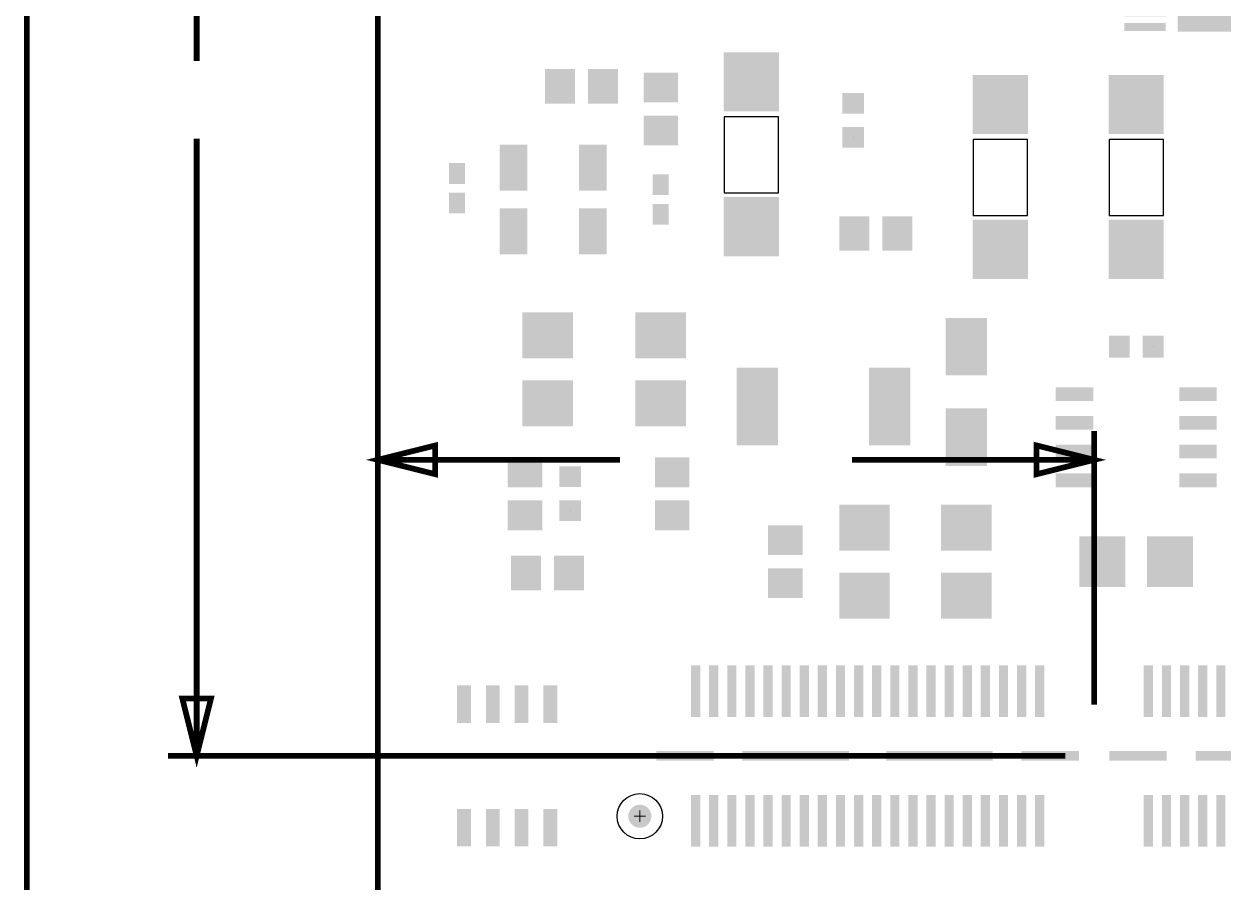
# Model space of a CAD drawing. Extents: x -665 to 9058, y -744 to 6955.
# Drawn here: x -615 to 1472, y 3498 to 4990 of the extents above; entities that cross this region are included whole.
import ezdxf

# ---------------------------------------------------------------- set-up
doc = ezdxf.new("R2010")
doc.units = 0
for name, pattern in [('KEEPOUT_00010110$0', [2, 1, 1]), ('KEEPOUT_00011111$0', [2, 1, 1]), ('TRMIDX_2048', [2, 1, 1]), ('TRMIDX_4096', [2, 1, 1])]:
    doc.linetypes.add(name, pattern=pattern)
for name, color, linetype in [('BOARD_OUTLINE_00', 3, 'CONTINUOUS'), ('DIMENSION1_24', 3, 'CONTINUOUS'), ('DIMENSION2_24', 3, 'CONTINUOUS'), ('DIMENSION3_24', 3, 'CONTINUOUS'), ('DIMENSION4_24', 3, 'CONTINUOUS'), ('DIMENSION5_24', 3, 'CONTINUOUS'), ('DIMENSION6_24', 3, 'CONTINUOUS'), ('DIMENSION7_24', 3, 'CONTINUOUS'), ('DRIL_NPLTE_THRU_01', 16, 'CONTINUOUS'), ('DRIL_NPLTE_THRU_02', 171, 'CONTINUOUS'), ('DRIL_NPLTE_THRU_03', 176, 'CONTINUOUS'), ('DRIL_NPLTE_THRU_04', 2, 'CONTINUOUS'), ('DRIL_NPLTE_THRU_05', 3, 'CONTINUOUS'), ('DRIL_NPLTE_THRU_06', 2, 'CONTINUOUS'), ('DRIL_NPLTE_THRU_07', 106, 'CONTINUOUS'), ('DRIL_NPLTE_THRU_08', 5, 'CONTINUOUS'), ('DRIL_NPLTE_THRU_09', 171, 'CONTINUOUS'), ('DRIL_NPLTE_THRU_10', 3, 'CONTINUOUS'), ('DRIL_PLTE_THRU_01', 16, 'CONTINUOUS'), ('DRIL_PLTE_THRU_02', 171, 'CONTINUOUS'), ('DRIL_PLTE_THRU_03', 176, 'CONTINUOUS'), ('DRIL_PLTE_THRU_04', 2, 'CONTINUOUS'), ('DRIL_PLTE_THRU_05', 3, 'CONTINUOUS'), ('DRIL_PLTE_THRU_06', 2, 'CONTINUOUS'), ('DRIL_PLTE_THRU_07', 106, 'CONTINUOUS'), ('DRIL_PLTE_THRU_08', 5, 'CONTINUOUS'), ('DRIL_PLTE_THRU_09', 171, 'CONTINUOUS'), ('DRIL_PLTE_THRU_10', 3, 'CONTINUOUS'), ('DRIL_SYMBOL', 3, 'CONTINUOUS'), ('KEEPOUT_00', 183, 'CONTINUOUS'), ('KEEPOUT_01', 183, 'CONTINUOUS'), ('PADS_BOT', 96, 'CONTINUOUS'), ('PADS_INNER', 1, 'CONTINUOUS'), ('PADS_TOP', 1, 'CONTINUOUS')]:
    doc.layers.add(name, color=color, linetype=linetype)

# ---------------------------------------------------------------- blocks, each defined once
blk = doc.blocks.new('BOARD_35')
at = {"layer": 'BOARD_OUTLINE_00', "const_width": 10}
blk.add_lwpolyline([(500, -9500), (2997.6377952756, -9500), (2997.6377952756, -11940.9448818898), (4021.2598425197, -11940.9448818898), (4021.2598425197, -15500), (736.2204724409, -15500), (500, -13216.5354330709)], close=True, dxfattribs=at)
blk = doc.blocks.new('D_2dfeghi_62')
at = {"layer": 'DIMENSION2_24', "linetype": 'TRMIDX_4096', "const_width": 10}
blk.add_lwpolyline([(-1003.937007874, 5527.5590551181), (-1003.937007874, 2831.2795275591)], dxfattribs=at)
blk = doc.blocks.new('D_1dfeghi_63')
at = {"layer": 'DIMENSION1_24', "linetype": 'TRMIDX_2048', "const_width": 10}
blk.add_lwpolyline([(0, 90.5511811024), (421.2437532808, 90.5511811024)], dxfattribs=at)
at = {"layer": 'DIMENSION2_24', "linetype": 'TRMIDX_2048', "const_width": 10}
blk.add_lwpolyline([(1245.6692913386, 90.5511811024), (824.4255643045, 90.5511811024)], dxfattribs=at)
at = {"layer": 'DIMENSION3_24', "linetype": 'TRMIDX_2048', "const_width": 10}
blk.add_lwpolyline([(0, 90.5511811024), (100, 115.5511811024), (100, 65.5511811024)], close=True, dxfattribs=at)
at = {"layer": 'DIMENSION4_24', "linetype": 'TRMIDX_2048', "const_width": 10}
blk.add_lwpolyline([(1245.6692913386, 90.5511811024), (1145.6692913386, 65.5511811024), (1145.6692913386, 115.5511811024)], close=True, dxfattribs=at)
at = {"layer": 'DIMENSION5_24', "linetype": 'TRMIDX_2048', "const_width": 10}
blk.add_lwpolyline([(0, 50), (0, 140.5511811024)], dxfattribs=at)
at = {"layer": 'DIMENSION6_24', "linetype": 'TRMIDX_2048', "const_width": 10}
blk.add_lwpolyline([(1245.6692913386, -335.0393700787), (1245.6692913386, 140.5511811024)], dxfattribs=at)
at = {"layer": 'DIMENSION7_24', "linetype": 'TRMIDX_2048', "const_width": 1}
for points in [[(0, 0), (0.0262467192, 0)], [(1245.6692913386, -385.0393700787), (1245.6955380577, -385.0393700787)]]:
    blk.add_lwpolyline(points, dxfattribs=at)
blk = doc.blocks.new('D_2dfeghi_64')
at = {"layer": 'DIMENSION1_24', "linetype": 'TRMIDX_4096', "const_width": 10}
blk.add_lwpolyline([(-1560.6299212598, 0), (-1560.6299212598, 1073.8385826772)], dxfattribs=at)
at = {"layer": 'DIMENSION2_24', "linetype": 'TRMIDX_4096', "const_width": 10}
blk.add_lwpolyline([(-1560.6299212598, 2282.6771653543), (-1560.6299212598, 1208.8385826772)], dxfattribs=at)
at = {"layer": 'DIMENSION3_24', "linetype": 'TRMIDX_4096', "const_width": 10}
blk.add_lwpolyline([(-1560.6299212598, 0), (-1585.6299212598, 100), (-1535.6299212598, 100)], close=True, dxfattribs=at)
at = {"layer": 'DIMENSION5_24', "linetype": 'TRMIDX_4096', "const_width": 10}
blk.add_lwpolyline([(-50, 0), (-1610.6299212598, 0)], dxfattribs=at)
at = {"layer": 'DIMENSION7_24', "linetype": 'TRMIDX_4096', "const_width": 1}
blk.add_lwpolyline([(0, 0), (0.0262467192, 0)], dxfattribs=at)
blk = doc.blocks.new('D_1dfeghi_69')
at = {"layer": 'DIMENSION5_24', "linetype": 'TRMIDX_2048', "const_width": 10}
blk.add_lwpolyline([(0, 50), (0, 2133.2677165354)], dxfattribs=at)
at = {"layer": 'DIMENSION7_24', "linetype": 'TRMIDX_2048', "const_width": 1}
blk.add_lwpolyline([(0, 0), (0.0262467192, 0)], dxfattribs=at)
blk = doc.blocks.new('D_1dfeghi_74')
at = {"layer": 'DIMENSION5_24', "linetype": 'TRMIDX_2048', "const_width": 10}
blk.add_lwpolyline([(0, 50), (0, 2808.2677165354)], dxfattribs=at)
at = {"layer": 'DIMENSION7_24', "linetype": 'TRMIDX_2048', "const_width": 1}
blk.add_lwpolyline([(0, 0), (0.0262467192, 0)], dxfattribs=at)
blk = doc.blocks.new('DRIL_HOLE_0')
blk.add_lwpolyline([(0, 0, 1), (0, 0, 1)], format="xyb", close=True)
blk = doc.blocks.new('PAD_0')
blk.add_lwpolyline([(0, 0, 1), (0, 0, 1)], format="xyb", close=True)
blk = doc.blocks.new('PAD_10')
at = {"const_width": 14}
blk.add_lwpolyline([(-36, 0), (36, 0)], dxfattribs=at)
blk = doc.blocks.new('STK_BOT_13')
at = {"layer": 'DRIL_NPLTE_THRU_01'}
blk.add_blockref('DRIL_HOLE_0', (0, 0), dxfattribs=at)
at = {"layer": 'DRIL_NPLTE_THRU_02'}
blk.add_blockref('DRIL_HOLE_0', (0, 0), dxfattribs=at)
at = {"layer": 'DRIL_NPLTE_THRU_03'}
blk.add_blockref('DRIL_HOLE_0', (0, 0), dxfattribs=at)
at = {"layer": 'DRIL_NPLTE_THRU_04'}
blk.add_blockref('DRIL_HOLE_0', (0, 0), dxfattribs=at)
at = {"layer": 'DRIL_NPLTE_THRU_05'}
blk.add_blockref('DRIL_HOLE_0', (0, 0), dxfattribs=at)
at = {"layer": 'DRIL_NPLTE_THRU_06'}
blk.add_blockref('DRIL_HOLE_0', (0, 0), dxfattribs=at)
at = {"layer": 'DRIL_NPLTE_THRU_07'}
blk.add_blockref('DRIL_HOLE_0', (0, 0), dxfattribs=at)
at = {"layer": 'DRIL_NPLTE_THRU_08'}
blk.add_blockref('DRIL_HOLE_0', (0, 0), dxfattribs=at)
at = {"layer": 'DRIL_NPLTE_THRU_09'}
blk.add_blockref('DRIL_HOLE_0', (0, 0), dxfattribs=at)
at = {"layer": 'DRIL_NPLTE_THRU_10'}
blk.add_blockref('DRIL_HOLE_0', (0, 0), dxfattribs=at)
at = {"layer": 'PADS_BOT'}
blk.add_blockref('PAD_10', (0, 0), dxfattribs=at)
at = {"layer": 'PADS_INNER'}
blk.add_blockref('PAD_0', (0, 0), dxfattribs=at)
at = {"layer": 'PADS_TOP'}
blk.add_blockref('PAD_0', (0, 0), dxfattribs=at)
blk = doc.blocks.new('PAD_11')
blk.add_lwpolyline([(0, 0), (0, 0)])
blk = doc.blocks.new('PAD_12')
at = {"const_width": 250}
blk.add_lwpolyline([(-200, 0), (200, 0)], dxfattribs=at)
blk = doc.blocks.new('STK_BOT_14')
at = {"layer": 'DRIL_NPLTE_THRU_01'}
blk.add_blockref('DRIL_HOLE_0', (0, 0), dxfattribs=at)
at = {"layer": 'DRIL_NPLTE_THRU_02'}
blk.add_blockref('DRIL_HOLE_0', (0, 0), dxfattribs=at)
at = {"layer": 'DRIL_NPLTE_THRU_03'}
blk.add_blockref('DRIL_HOLE_0', (0, 0), dxfattribs=at)
at = {"layer": 'DRIL_NPLTE_THRU_04'}
blk.add_blockref('DRIL_HOLE_0', (0, 0), dxfattribs=at)
at = {"layer": 'DRIL_NPLTE_THRU_05'}
blk.add_blockref('DRIL_HOLE_0', (0, 0), dxfattribs=at)
at = {"layer": 'DRIL_NPLTE_THRU_06'}
blk.add_blockref('DRIL_HOLE_0', (0, 0), dxfattribs=at)
at = {"layer": 'DRIL_NPLTE_THRU_07'}
blk.add_blockref('DRIL_HOLE_0', (0, 0), dxfattribs=at)
at = {"layer": 'DRIL_NPLTE_THRU_08'}
blk.add_blockref('DRIL_HOLE_0', (0, 0), dxfattribs=at)
at = {"layer": 'DRIL_NPLTE_THRU_09'}
blk.add_blockref('DRIL_HOLE_0', (0, 0), dxfattribs=at)
at = {"layer": 'DRIL_NPLTE_THRU_10'}
blk.add_blockref('DRIL_HOLE_0', (0, 0), dxfattribs=at)
at = {"layer": 'PADS_BOT', "rotation": 90}
blk.add_blockref('PAD_12', (0, 0), dxfattribs=at)
at = {"layer": 'PADS_INNER'}
blk.add_blockref('PAD_11', (0, 0), dxfattribs=at)
at = {"layer": 'PADS_TOP'}
blk.add_blockref('PAD_11', (0, 0), dxfattribs=at)
blk = doc.blocks.new('SYM_BOT_13')
for name, p in [('STK_BOT_14', (0, 0)), ('STK_BOT_13', (-181.6692913386, 191.9291338583)), ('STK_BOT_13', (181.6692913386, 191.9291338583)), ('STK_BOT_13', (-181.6692913386, 166.3385826772)), ('STK_BOT_13', (181.6692913386, 166.3385826772)), ('STK_BOT_13', (-181.6692913386, 140.7480314961)), ('STK_BOT_13', (181.6692913386, 140.7480314961)), ('STK_BOT_13', (-181.6692913386, 115.157480315)), ('STK_BOT_13', (181.6692913386, 115.157480315)), ('STK_BOT_13', (-181.6692913386, 89.5669291339)), ('STK_BOT_13', (181.6692913386, 89.5669291339)), ('STK_BOT_13', (-181.6692913386, 63.9763779528)), ('STK_BOT_13', (181.6692913386, 63.9763779528)), ('STK_BOT_13', (-181.6692913386, 38.3858267717)), ('STK_BOT_13', (181.6692913386, 38.3858267717)), ('STK_BOT_13', (-181.6692913386, 12.7952755906)), ('STK_BOT_13', (181.6692913386, 12.7952755906)), ('STK_BOT_13', (-181.6692913386, -12.7952755906)), ('STK_BOT_13', (181.6692913386, -12.7952755906)), ('STK_BOT_13', (-181.6692913386, -38.3858267717)), ('STK_BOT_13', (181.6692913386, -38.3858267717)), ('STK_BOT_13', (-181.6692913386, -63.9763779528)), ('STK_BOT_13', (181.6692913386, -63.9763779528)), ('STK_BOT_13', (-181.6692913386, -89.5669291339)), ('STK_BOT_13', (181.6692913386, -89.5669291339)), ('STK_BOT_13', (-181.6692913386, -115.157480315)), ('STK_BOT_13', (181.6692913386, -115.157480315)), ('STK_BOT_13', (-181.6692913386, -140.7480314961)), ('STK_BOT_13', (181.6692913386, -140.7480314961)), ('STK_BOT_13', (-181.6692913386, -166.3385826772)), ('STK_BOT_13', (181.6692913386, -166.3385826772)), ('STK_BOT_13', (-181.6692913386, -191.9291338583)), ('STK_BOT_13', (181.6692913386, -191.9291338583))]:
    blk.add_blockref(name, p)
blk = doc.blocks.new('PART_BOT_6')
blk.add_blockref('SYM_BOT_13', (0, 0))
blk = doc.blocks.new('PAD_21')
at = {"const_width": 24}
blk.add_lwpolyline([(-32.5, 0), (32.5, 0)], dxfattribs=at)
blk = doc.blocks.new('STK_BOT_34')
at = {"layer": 'DRIL_NPLTE_THRU_01'}
blk.add_blockref('DRIL_HOLE_0', (0, 0), dxfattribs=at)
at = {"layer": 'DRIL_NPLTE_THRU_02'}
blk.add_blockref('DRIL_HOLE_0', (0, 0), dxfattribs=at)
at = {"layer": 'DRIL_NPLTE_THRU_03'}
blk.add_blockref('DRIL_HOLE_0', (0, 0), dxfattribs=at)
at = {"layer": 'DRIL_NPLTE_THRU_04'}
blk.add_blockref('DRIL_HOLE_0', (0, 0), dxfattribs=at)
at = {"layer": 'DRIL_NPLTE_THRU_05'}
blk.add_blockref('DRIL_HOLE_0', (0, 0), dxfattribs=at)
at = {"layer": 'DRIL_NPLTE_THRU_06'}
blk.add_blockref('DRIL_HOLE_0', (0, 0), dxfattribs=at)
at = {"layer": 'DRIL_NPLTE_THRU_07'}
blk.add_blockref('DRIL_HOLE_0', (0, 0), dxfattribs=at)
at = {"layer": 'DRIL_NPLTE_THRU_08'}
blk.add_blockref('DRIL_HOLE_0', (0, 0), dxfattribs=at)
at = {"layer": 'DRIL_NPLTE_THRU_09'}
blk.add_blockref('DRIL_HOLE_0', (0, 0), dxfattribs=at)
at = {"layer": 'DRIL_NPLTE_THRU_10'}
blk.add_blockref('DRIL_HOLE_0', (0, 0), dxfattribs=at)
at = {"layer": 'PADS_BOT'}
blk.add_blockref('PAD_21', (0, 0), dxfattribs=at)
at = {"layer": 'PADS_INNER'}
blk.add_blockref('PAD_0', (0, 0), dxfattribs=at)
at = {"layer": 'PADS_TOP'}
blk.add_blockref('PAD_0', (0, 0), dxfattribs=at)
blk = doc.blocks.new('SYM_BOT_28')
for p in [(-107.3049868766, 75), (107.3049868766, 75), (-107.3049868766, 25), (107.3049868766, 25), (-107.3049868766, -25), (107.3049868766, -25), (-107.3049868766, -75), (107.3049868766, -75)]:
    blk.add_blockref('STK_BOT_34', p)
blk = doc.blocks.new('PART_BOT_60')
blk.add_blockref('SYM_BOT_28', (0, 0))
blk = doc.blocks.new('PAD_25')
at = {"const_width": 80}
blk.add_lwpolyline([(-44, 0), (44, 0)], dxfattribs=at)
blk = doc.blocks.new('STK_BOT_54')
at = {"layer": 'DRIL_PLTE_THRU_01'}
blk.add_blockref('DRIL_HOLE_0', (0, 0), dxfattribs=at)
at = {"layer": 'DRIL_PLTE_THRU_02'}
blk.add_blockref('DRIL_HOLE_0', (0, 0), dxfattribs=at)
at = {"layer": 'DRIL_PLTE_THRU_03'}
blk.add_blockref('DRIL_HOLE_0', (0, 0), dxfattribs=at)
at = {"layer": 'DRIL_PLTE_THRU_04'}
blk.add_blockref('DRIL_HOLE_0', (0, 0), dxfattribs=at)
at = {"layer": 'DRIL_PLTE_THRU_05'}
blk.add_blockref('DRIL_HOLE_0', (0, 0), dxfattribs=at)
at = {"layer": 'DRIL_PLTE_THRU_06'}
blk.add_blockref('DRIL_HOLE_0', (0, 0), dxfattribs=at)
at = {"layer": 'DRIL_PLTE_THRU_07'}
blk.add_blockref('DRIL_HOLE_0', (0, 0), dxfattribs=at)
at = {"layer": 'DRIL_PLTE_THRU_08'}
blk.add_blockref('DRIL_HOLE_0', (0, 0), dxfattribs=at)
at = {"layer": 'DRIL_PLTE_THRU_09'}
blk.add_blockref('DRIL_HOLE_0', (0, 0), dxfattribs=at)
at = {"layer": 'DRIL_PLTE_THRU_10'}
blk.add_blockref('DRIL_HOLE_0', (0, 0), dxfattribs=at)
at = {"layer": 'PADS_BOT', "rotation": 90}
blk.add_blockref('PAD_25', (0, 0), dxfattribs=at)
at = {"layer": 'PADS_INNER'}
blk.add_blockref('PAD_0', (0, 0), dxfattribs=at)
at = {"layer": 'PADS_TOP'}
blk.add_blockref('PAD_0', (0, 0), dxfattribs=at)
blk = doc.blocks.new('SYM_BOT_36')
for p in [(-59.0551181102, 0), (59.0551181102, 0)]:
    blk.add_blockref('STK_BOT_54', p)
blk = doc.blocks.new('PART_BOT_93')
blk.add_blockref('SYM_BOT_36', (0, 0))
blk = doc.blocks.new('PAD_13')
at = {"const_width": 36}
blk.add_lwpolyline([(-19, 0), (19, 0)], dxfattribs=at)
blk = doc.blocks.new('STK_BOT_17')
at = {"layer": 'DRIL_NPLTE_THRU_01'}
blk.add_blockref('DRIL_HOLE_0', (0, 0), dxfattribs=at)
at = {"layer": 'DRIL_NPLTE_THRU_02'}
blk.add_blockref('DRIL_HOLE_0', (0, 0), dxfattribs=at)
at = {"layer": 'DRIL_NPLTE_THRU_03'}
blk.add_blockref('DRIL_HOLE_0', (0, 0), dxfattribs=at)
at = {"layer": 'DRIL_NPLTE_THRU_04'}
blk.add_blockref('DRIL_HOLE_0', (0, 0), dxfattribs=at)
at = {"layer": 'DRIL_NPLTE_THRU_05'}
blk.add_blockref('DRIL_HOLE_0', (0, 0), dxfattribs=at)
at = {"layer": 'DRIL_NPLTE_THRU_06'}
blk.add_blockref('DRIL_HOLE_0', (0, 0), dxfattribs=at)
at = {"layer": 'DRIL_NPLTE_THRU_07'}
blk.add_blockref('DRIL_HOLE_0', (0, 0), dxfattribs=at)
at = {"layer": 'DRIL_NPLTE_THRU_08'}
blk.add_blockref('DRIL_HOLE_0', (0, 0), dxfattribs=at)
at = {"layer": 'DRIL_NPLTE_THRU_09'}
blk.add_blockref('DRIL_HOLE_0', (0, 0), dxfattribs=at)
at = {"layer": 'DRIL_NPLTE_THRU_10'}
blk.add_blockref('DRIL_HOLE_0', (0, 0), dxfattribs=at)
at = {"layer": 'PADS_BOT', "rotation": 90}
blk.add_blockref('PAD_13', (0, 0), dxfattribs=at)
at = {"layer": 'PADS_INNER'}
blk.add_blockref('PAD_0', (0, 0), dxfattribs=at)
at = {"layer": 'PADS_TOP'}
blk.add_blockref('PAD_0', (0, 0), dxfattribs=at)
blk = doc.blocks.new('STK_BOT_16')
at = {"layer": 'DRIL_NPLTE_THRU_01'}
blk.add_blockref('DRIL_HOLE_0', (0, 0), dxfattribs=at)
at = {"layer": 'DRIL_NPLTE_THRU_02'}
blk.add_blockref('DRIL_HOLE_0', (0, 0), dxfattribs=at)
at = {"layer": 'DRIL_NPLTE_THRU_03'}
blk.add_blockref('DRIL_HOLE_0', (0, 0), dxfattribs=at)
at = {"layer": 'DRIL_NPLTE_THRU_04'}
blk.add_blockref('DRIL_HOLE_0', (0, 0), dxfattribs=at)
at = {"layer": 'DRIL_NPLTE_THRU_05'}
blk.add_blockref('DRIL_HOLE_0', (0, 0), dxfattribs=at)
at = {"layer": 'DRIL_NPLTE_THRU_06'}
blk.add_blockref('DRIL_HOLE_0', (0, 0), dxfattribs=at)
at = {"layer": 'DRIL_NPLTE_THRU_07'}
blk.add_blockref('DRIL_HOLE_0', (0, 0), dxfattribs=at)
at = {"layer": 'DRIL_NPLTE_THRU_08'}
blk.add_blockref('DRIL_HOLE_0', (0, 0), dxfattribs=at)
at = {"layer": 'DRIL_NPLTE_THRU_09'}
blk.add_blockref('DRIL_HOLE_0', (0, 0), dxfattribs=at)
at = {"layer": 'DRIL_NPLTE_THRU_10'}
blk.add_blockref('DRIL_HOLE_0', (0, 0), dxfattribs=at)
at = {"layer": 'PADS_BOT', "rotation": 90}
blk.add_blockref('PAD_13', (0, 0), dxfattribs=at)
at = {"layer": 'PADS_INNER'}
blk.add_blockref('PAD_0', (0, 0), dxfattribs=at)
at = {"layer": 'PADS_TOP'}
blk.add_blockref('PAD_11', (0, 0), dxfattribs=at)
blk = doc.blocks.new('SYM_BOT_16')
for name, p in [('STK_BOT_17', (-29.5275590551, 0)), ('STK_BOT_16', (29.5275590551, 0))]:
    blk.add_blockref(name, p)
blk = doc.blocks.new('PART_BOT_95')
blk.add_blockref('SYM_BOT_16', (0, 0))
blk = doc.blocks.new('PAD_26')
at = {"const_width": 72}
blk.add_lwpolyline([(-50, 0), (50, 0)], dxfattribs=at)
blk = doc.blocks.new('STK_BOT_56')
at = {"layer": 'DRIL_PLTE_THRU_01'}
blk.add_blockref('DRIL_HOLE_0', (0, 0), dxfattribs=at)
at = {"layer": 'DRIL_PLTE_THRU_02'}
blk.add_blockref('DRIL_HOLE_0', (0, 0), dxfattribs=at)
at = {"layer": 'DRIL_PLTE_THRU_03'}
blk.add_blockref('DRIL_HOLE_0', (0, 0), dxfattribs=at)
at = {"layer": 'DRIL_PLTE_THRU_04'}
blk.add_blockref('DRIL_HOLE_0', (0, 0), dxfattribs=at)
at = {"layer": 'DRIL_PLTE_THRU_05'}
blk.add_blockref('DRIL_HOLE_0', (0, 0), dxfattribs=at)
at = {"layer": 'DRIL_PLTE_THRU_06'}
blk.add_blockref('DRIL_HOLE_0', (0, 0), dxfattribs=at)
at = {"layer": 'DRIL_PLTE_THRU_07'}
blk.add_blockref('DRIL_HOLE_0', (0, 0), dxfattribs=at)
at = {"layer": 'DRIL_PLTE_THRU_08'}
blk.add_blockref('DRIL_HOLE_0', (0, 0), dxfattribs=at)
at = {"layer": 'DRIL_PLTE_THRU_09'}
blk.add_blockref('DRIL_HOLE_0', (0, 0), dxfattribs=at)
at = {"layer": 'DRIL_PLTE_THRU_10'}
blk.add_blockref('DRIL_HOLE_0', (0, 0), dxfattribs=at)
at = {"layer": 'PADS_BOT'}
blk.add_blockref('PAD_26', (0, 0), dxfattribs=at)
at = {"layer": 'PADS_INNER'}
blk.add_blockref('PAD_0', (0, 0), dxfattribs=at)
at = {"layer": 'PADS_TOP'}
blk.add_blockref('PAD_0', (0, 0), dxfattribs=at)
blk = doc.blocks.new('SYM_BOT_38')
for p in [(-78.7401574803, 0), (78.7401574803, 0)]:
    blk.add_blockref('STK_BOT_56', p)
blk = doc.blocks.new('PART_BOT_99')
blk.add_blockref('SYM_BOT_38', (0, 0))
blk = doc.blocks.new('PAD_6')
at = {"const_width": 52}
blk.add_lwpolyline([(-30, 0), (30, 0)], dxfattribs=at)
blk = doc.blocks.new('STK_BOT_55')
at = {"layer": 'DRIL_PLTE_THRU_01'}
blk.add_blockref('DRIL_HOLE_0', (0, 0), dxfattribs=at)
at = {"layer": 'DRIL_PLTE_THRU_02'}
blk.add_blockref('DRIL_HOLE_0', (0, 0), dxfattribs=at)
at = {"layer": 'DRIL_PLTE_THRU_03'}
blk.add_blockref('DRIL_HOLE_0', (0, 0), dxfattribs=at)
at = {"layer": 'DRIL_PLTE_THRU_04'}
blk.add_blockref('DRIL_HOLE_0', (0, 0), dxfattribs=at)
at = {"layer": 'DRIL_PLTE_THRU_05'}
blk.add_blockref('DRIL_HOLE_0', (0, 0), dxfattribs=at)
at = {"layer": 'DRIL_PLTE_THRU_06'}
blk.add_blockref('DRIL_HOLE_0', (0, 0), dxfattribs=at)
at = {"layer": 'DRIL_PLTE_THRU_07'}
blk.add_blockref('DRIL_HOLE_0', (0, 0), dxfattribs=at)
at = {"layer": 'DRIL_PLTE_THRU_08'}
blk.add_blockref('DRIL_HOLE_0', (0, 0), dxfattribs=at)
at = {"layer": 'DRIL_PLTE_THRU_09'}
blk.add_blockref('DRIL_HOLE_0', (0, 0), dxfattribs=at)
at = {"layer": 'DRIL_PLTE_THRU_10'}
blk.add_blockref('DRIL_HOLE_0', (0, 0), dxfattribs=at)
at = {"layer": 'PADS_BOT', "rotation": 90}
blk.add_blockref('PAD_6', (0, 0), dxfattribs=at)
at = {"layer": 'PADS_INNER'}
blk.add_blockref('PAD_0', (0, 0), dxfattribs=at)
at = {"layer": 'PADS_TOP'}
blk.add_blockref('PAD_0', (0, 0), dxfattribs=at)
blk = doc.blocks.new('SYM_BOT_37')
for p in [(-37.4015748031, 0), (37.4015748031, 0)]:
    blk.add_blockref('STK_BOT_55', p)
blk = doc.blocks.new('PART_BOT_100')
blk.add_blockref('SYM_BOT_37', (0, 0))
blk = doc.blocks.new('PART_BOT_101')
blk.add_blockref('SYM_BOT_36', (0, 0))
blk = doc.blocks.new('PART_BOT_102')
blk.add_blockref('SYM_BOT_36', (0, 0))
blk = doc.blocks.new('PART_BOT_103')
blk.add_blockref('SYM_BOT_36', (0, 0))
blk = doc.blocks.new('PART_BOT_104')
blk.add_blockref('SYM_BOT_28', (0, 0))
blk = doc.blocks.new('PART_BOT_105')
blk.add_blockref('SYM_BOT_37', (0, 0))
blk = doc.blocks.new('PART_BOT_106')
blk.add_blockref('SYM_BOT_37', (0, 0))
blk = doc.blocks.new('PART_BOT_107')
blk.add_blockref('SYM_BOT_36', (0, 0))
blk = doc.blocks.new('PART_BOT_114')
blk.add_blockref('SYM_BOT_16', (0, 0))
blk = doc.blocks.new('PART_BOT_122')
blk.add_blockref('SYM_BOT_16', (0, 0))
blk = doc.blocks.new('STK_BOT_8')
at = {"layer": 'DRIL_PLTE_THRU_01'}
blk.add_blockref('DRIL_HOLE_0', (0, 0), dxfattribs=at)
at = {"layer": 'DRIL_PLTE_THRU_02'}
blk.add_blockref('DRIL_HOLE_0', (0, 0), dxfattribs=at)
at = {"layer": 'DRIL_PLTE_THRU_03'}
blk.add_blockref('DRIL_HOLE_0', (0, 0), dxfattribs=at)
at = {"layer": 'DRIL_PLTE_THRU_04'}
blk.add_blockref('DRIL_HOLE_0', (0, 0), dxfattribs=at)
at = {"layer": 'DRIL_PLTE_THRU_05'}
blk.add_blockref('DRIL_HOLE_0', (0, 0), dxfattribs=at)
at = {"layer": 'DRIL_PLTE_THRU_06'}
blk.add_blockref('DRIL_HOLE_0', (0, 0), dxfattribs=at)
at = {"layer": 'DRIL_PLTE_THRU_07'}
blk.add_blockref('DRIL_HOLE_0', (0, 0), dxfattribs=at)
at = {"layer": 'DRIL_PLTE_THRU_08'}
blk.add_blockref('DRIL_HOLE_0', (0, 0), dxfattribs=at)
at = {"layer": 'DRIL_PLTE_THRU_09'}
blk.add_blockref('DRIL_HOLE_0', (0, 0), dxfattribs=at)
at = {"layer": 'DRIL_PLTE_THRU_10'}
blk.add_blockref('DRIL_HOLE_0', (0, 0), dxfattribs=at)
at = {"layer": 'PADS_BOT', "rotation": 90}
blk.add_blockref('PAD_6', (0, 0), dxfattribs=at)
at = {"layer": 'PADS_INNER'}
blk.add_blockref('PAD_0', (0, 0), dxfattribs=at)
at = {"layer": 'PADS_TOP'}
blk.add_blockref('PAD_0', (0, 0), dxfattribs=at)
blk = doc.blocks.new('SYM_BOT_14')
for p in [(-37.4015748031, 0), (37.4015748031, 0)]:
    blk.add_blockref('STK_BOT_8', p)
blk = doc.blocks.new('PART_BOT_125')
blk.add_blockref('SYM_BOT_14', (0, 0))
blk = doc.blocks.new('PART_BOT_126')
blk.add_blockref('SYM_BOT_14', (0, 0))
blk = doc.blocks.new('PAD_24')
at = {"const_width": 48}
blk.add_lwpolyline([(-40, 0), (40, 0)], dxfattribs=at)
blk = doc.blocks.new('STK_BOT_21')
at = {"layer": 'DRIL_PLTE_THRU_01'}
blk.add_blockref('DRIL_HOLE_0', (0, 0), dxfattribs=at)
at = {"layer": 'DRIL_PLTE_THRU_02'}
blk.add_blockref('DRIL_HOLE_0', (0, 0), dxfattribs=at)
at = {"layer": 'DRIL_PLTE_THRU_03'}
blk.add_blockref('DRIL_HOLE_0', (0, 0), dxfattribs=at)
at = {"layer": 'DRIL_PLTE_THRU_04'}
blk.add_blockref('DRIL_HOLE_0', (0, 0), dxfattribs=at)
at = {"layer": 'DRIL_PLTE_THRU_05'}
blk.add_blockref('DRIL_HOLE_0', (0, 0), dxfattribs=at)
at = {"layer": 'DRIL_PLTE_THRU_06'}
blk.add_blockref('DRIL_HOLE_0', (0, 0), dxfattribs=at)
at = {"layer": 'DRIL_PLTE_THRU_07'}
blk.add_blockref('DRIL_HOLE_0', (0, 0), dxfattribs=at)
at = {"layer": 'DRIL_PLTE_THRU_08'}
blk.add_blockref('DRIL_HOLE_0', (0, 0), dxfattribs=at)
at = {"layer": 'DRIL_PLTE_THRU_09'}
blk.add_blockref('DRIL_HOLE_0', (0, 0), dxfattribs=at)
at = {"layer": 'DRIL_PLTE_THRU_10'}
blk.add_blockref('DRIL_HOLE_0', (0, 0), dxfattribs=at)
at = {"layer": 'PADS_BOT'}
blk.add_blockref('PAD_24', (0, 0), dxfattribs=at)
at = {"layer": 'PADS_INNER'}
blk.add_blockref('PAD_0', (0, 0), dxfattribs=at)
at = {"layer": 'PADS_TOP'}
blk.add_blockref('PAD_0', (0, 0), dxfattribs=at)
blk = doc.blocks.new('SYM_BOT_19')
for p in [(-55.1181102362, 0), (55.1181102362, 0)]:
    blk.add_blockref('STK_BOT_21', p)
blk = doc.blocks.new('PART_BOT_127')
blk.add_blockref('SYM_BOT_19', (0, 0))
blk = doc.blocks.new('PART_BOT_128')
blk.add_blockref('SYM_BOT_14', (0, 0))
blk = doc.blocks.new('PART_BOT_129')
blk.add_blockref('SYM_BOT_19', (0, 0))
blk = doc.blocks.new('SYM_BOT_9')
for p in [(-37.4015748031, 0), (37.4015748031, 0)]:
    blk.add_blockref('STK_BOT_8', p)
blk = doc.blocks.new('PART_BOT_133')
blk.add_blockref('SYM_BOT_9', (0, 0))
blk = doc.blocks.new('PAD_31')
at = {"const_width": 28}
blk.add_lwpolyline([(-18, 0), (18, 0)], dxfattribs=at)
blk = doc.blocks.new('STK_BOT_20')
at = {"layer": 'DRIL_PLTE_THRU_01'}
blk.add_blockref('DRIL_HOLE_0', (0, 0), dxfattribs=at)
at = {"layer": 'DRIL_PLTE_THRU_02'}
blk.add_blockref('DRIL_HOLE_0', (0, 0), dxfattribs=at)
at = {"layer": 'DRIL_PLTE_THRU_03'}
blk.add_blockref('DRIL_HOLE_0', (0, 0), dxfattribs=at)
at = {"layer": 'DRIL_PLTE_THRU_04'}
blk.add_blockref('DRIL_HOLE_0', (0, 0), dxfattribs=at)
at = {"layer": 'DRIL_PLTE_THRU_05'}
blk.add_blockref('DRIL_HOLE_0', (0, 0), dxfattribs=at)
at = {"layer": 'DRIL_PLTE_THRU_06'}
blk.add_blockref('DRIL_HOLE_0', (0, 0), dxfattribs=at)
at = {"layer": 'DRIL_PLTE_THRU_07'}
blk.add_blockref('DRIL_HOLE_0', (0, 0), dxfattribs=at)
at = {"layer": 'DRIL_PLTE_THRU_08'}
blk.add_blockref('DRIL_HOLE_0', (0, 0), dxfattribs=at)
at = {"layer": 'DRIL_PLTE_THRU_09'}
blk.add_blockref('DRIL_HOLE_0', (0, 0), dxfattribs=at)
at = {"layer": 'DRIL_PLTE_THRU_10'}
blk.add_blockref('DRIL_HOLE_0', (0, 0), dxfattribs=at)
at = {"layer": 'PADS_BOT'}
blk.add_blockref('PAD_31', (0, 0), dxfattribs=at)
at = {"layer": 'PADS_INNER'}
blk.add_blockref('PAD_0', (0, 0), dxfattribs=at)
at = {"layer": 'PADS_TOP'}
blk.add_blockref('PAD_0', (0, 0), dxfattribs=at)
blk = doc.blocks.new('SYM_BOT_17')
for p in [(-25.5905511811, 0), (25.5905511811, 0)]:
    blk.add_blockref('STK_BOT_20', p)
blk = doc.blocks.new('PART_BOT_156')
blk.add_blockref('SYM_BOT_17', (0, 0))
blk = doc.blocks.new('PART_BOT_157')
blk.add_blockref('SYM_BOT_17', (0, 0))
blk = doc.blocks.new('PART_BODY_BOT_37')
at = {"layer": 'KEEPOUT_00', "linetype": 'KEEPOUT_00011111$0'}
for points in [[(-750.5905511811, 104.9212598425, 1), (-829.3307086614, 104.9212598425, 1)], [(829.3307086614, 104.9212598425, 1), (750.5905511811, 104.9212598425, 1)]]:
    blk.add_lwpolyline(points, format="xyb", close=True, dxfattribs=at)
blk = doc.blocks.new('PAD_32')
at = {"const_width": 16}
blk.add_lwpolyline([(-45, 0), (45, 0)], dxfattribs=at)
blk = doc.blocks.new('STK_BOT_71')
at = {"layer": 'DRIL_NPLTE_THRU_01'}
blk.add_blockref('DRIL_HOLE_0', (0, 0), dxfattribs=at)
at = {"layer": 'DRIL_NPLTE_THRU_02'}
blk.add_blockref('DRIL_HOLE_0', (0, 0), dxfattribs=at)
at = {"layer": 'DRIL_NPLTE_THRU_03'}
blk.add_blockref('DRIL_HOLE_0', (0, 0), dxfattribs=at)
at = {"layer": 'DRIL_NPLTE_THRU_04'}
blk.add_blockref('DRIL_HOLE_0', (0, 0), dxfattribs=at)
at = {"layer": 'DRIL_NPLTE_THRU_05'}
blk.add_blockref('DRIL_HOLE_0', (0, 0), dxfattribs=at)
at = {"layer": 'DRIL_NPLTE_THRU_06'}
blk.add_blockref('DRIL_HOLE_0', (0, 0), dxfattribs=at)
at = {"layer": 'DRIL_NPLTE_THRU_07'}
blk.add_blockref('DRIL_HOLE_0', (0, 0), dxfattribs=at)
at = {"layer": 'DRIL_NPLTE_THRU_08'}
blk.add_blockref('DRIL_HOLE_0', (0, 0), dxfattribs=at)
at = {"layer": 'DRIL_NPLTE_THRU_09'}
blk.add_blockref('DRIL_HOLE_0', (0, 0), dxfattribs=at)
at = {"layer": 'DRIL_NPLTE_THRU_10'}
blk.add_blockref('DRIL_HOLE_0', (0, 0), dxfattribs=at)
at = {"layer": 'PADS_BOT', "rotation": 90}
blk.add_blockref('PAD_32', (0, 0), dxfattribs=at)
at = {"layer": 'PADS_INNER'}
blk.add_blockref('PAD_0', (0, 0), dxfattribs=at)
at = {"layer": 'PADS_TOP'}
blk.add_blockref('PAD_0', (0, 0), dxfattribs=at)
blk = doc.blocks.new('PAD_33')
at = {"const_width": 17}
blk.add_lwpolyline([(-50, 0), (50, 0)], dxfattribs=at)
blk = doc.blocks.new('STK_BOT_72')
at = {"layer": 'DRIL_NPLTE_THRU_01'}
blk.add_blockref('DRIL_HOLE_0', (0, 0), dxfattribs=at)
at = {"layer": 'DRIL_NPLTE_THRU_02'}
blk.add_blockref('DRIL_HOLE_0', (0, 0), dxfattribs=at)
at = {"layer": 'DRIL_NPLTE_THRU_03'}
blk.add_blockref('DRIL_HOLE_0', (0, 0), dxfattribs=at)
at = {"layer": 'DRIL_NPLTE_THRU_04'}
blk.add_blockref('DRIL_HOLE_0', (0, 0), dxfattribs=at)
at = {"layer": 'DRIL_NPLTE_THRU_05'}
blk.add_blockref('DRIL_HOLE_0', (0, 0), dxfattribs=at)
at = {"layer": 'DRIL_NPLTE_THRU_06'}
blk.add_blockref('DRIL_HOLE_0', (0, 0), dxfattribs=at)
at = {"layer": 'DRIL_NPLTE_THRU_07'}
blk.add_blockref('DRIL_HOLE_0', (0, 0), dxfattribs=at)
at = {"layer": 'DRIL_NPLTE_THRU_08'}
blk.add_blockref('DRIL_HOLE_0', (0, 0), dxfattribs=at)
at = {"layer": 'DRIL_NPLTE_THRU_09'}
blk.add_blockref('DRIL_HOLE_0', (0, 0), dxfattribs=at)
at = {"layer": 'DRIL_NPLTE_THRU_10'}
blk.add_blockref('DRIL_HOLE_0', (0, 0), dxfattribs=at)
at = {"layer": 'PADS_BOT'}
blk.add_blockref('PAD_33', (0, 0), dxfattribs=at)
at = {"layer": 'PADS_INNER'}
blk.add_blockref('PAD_0', (0, 0), dxfattribs=at)
at = {"layer": 'PADS_TOP'}
blk.add_blockref('PAD_0', (0, 0), dxfattribs=at)
blk = doc.blocks.new('PAD_34')
at = {"const_width": 17}
blk.add_lwpolyline([(-92.5196850394, 0), (92.5196850394, 0)], dxfattribs=at)
blk = doc.blocks.new('STK_BOT_73')
at = {"layer": 'DRIL_NPLTE_THRU_01'}
blk.add_blockref('DRIL_HOLE_0', (0, 0), dxfattribs=at)
at = {"layer": 'DRIL_NPLTE_THRU_02'}
blk.add_blockref('DRIL_HOLE_0', (0, 0), dxfattribs=at)
at = {"layer": 'DRIL_NPLTE_THRU_03'}
blk.add_blockref('DRIL_HOLE_0', (0, 0), dxfattribs=at)
at = {"layer": 'DRIL_NPLTE_THRU_04'}
blk.add_blockref('DRIL_HOLE_0', (0, 0), dxfattribs=at)
at = {"layer": 'DRIL_NPLTE_THRU_05'}
blk.add_blockref('DRIL_HOLE_0', (0, 0), dxfattribs=at)
at = {"layer": 'DRIL_NPLTE_THRU_06'}
blk.add_blockref('DRIL_HOLE_0', (0, 0), dxfattribs=at)
at = {"layer": 'DRIL_NPLTE_THRU_07'}
blk.add_blockref('DRIL_HOLE_0', (0, 0), dxfattribs=at)
at = {"layer": 'DRIL_NPLTE_THRU_08'}
blk.add_blockref('DRIL_HOLE_0', (0, 0), dxfattribs=at)
at = {"layer": 'DRIL_NPLTE_THRU_09'}
blk.add_blockref('DRIL_HOLE_0', (0, 0), dxfattribs=at)
at = {"layer": 'DRIL_NPLTE_THRU_10'}
blk.add_blockref('DRIL_HOLE_0', (0, 0), dxfattribs=at)
at = {"layer": 'PADS_BOT'}
blk.add_blockref('PAD_34', (0, 0), dxfattribs=at)
at = {"layer": 'PADS_INNER'}
blk.add_blockref('PAD_0', (0, 0), dxfattribs=at)
at = {"layer": 'PADS_TOP'}
blk.add_blockref('PAD_0', (0, 0), dxfattribs=at)
blk = doc.blocks.new('PAD_35')
at = {"const_width": 17}
blk.add_lwpolyline([(-92.5, 0), (92.5, 0)], dxfattribs=at)
blk = doc.blocks.new('STK_BOT_74')
at = {"layer": 'DRIL_NPLTE_THRU_01'}
blk.add_blockref('DRIL_HOLE_0', (0, 0), dxfattribs=at)
at = {"layer": 'DRIL_NPLTE_THRU_02'}
blk.add_blockref('DRIL_HOLE_0', (0, 0), dxfattribs=at)
at = {"layer": 'DRIL_NPLTE_THRU_03'}
blk.add_blockref('DRIL_HOLE_0', (0, 0), dxfattribs=at)
at = {"layer": 'DRIL_NPLTE_THRU_04'}
blk.add_blockref('DRIL_HOLE_0', (0, 0), dxfattribs=at)
at = {"layer": 'DRIL_NPLTE_THRU_05'}
blk.add_blockref('DRIL_HOLE_0', (0, 0), dxfattribs=at)
at = {"layer": 'DRIL_NPLTE_THRU_06'}
blk.add_blockref('DRIL_HOLE_0', (0, 0), dxfattribs=at)
at = {"layer": 'DRIL_NPLTE_THRU_07'}
blk.add_blockref('DRIL_HOLE_0', (0, 0), dxfattribs=at)
at = {"layer": 'DRIL_NPLTE_THRU_08'}
blk.add_blockref('DRIL_HOLE_0', (0, 0), dxfattribs=at)
at = {"layer": 'DRIL_NPLTE_THRU_09'}
blk.add_blockref('DRIL_HOLE_0', (0, 0), dxfattribs=at)
at = {"layer": 'DRIL_NPLTE_THRU_10'}
blk.add_blockref('DRIL_HOLE_0', (0, 0), dxfattribs=at)
at = {"layer": 'PADS_BOT'}
blk.add_blockref('PAD_35', (0, 0), dxfattribs=at)
at = {"layer": 'PADS_INNER'}
blk.add_blockref('PAD_0', (0, 0), dxfattribs=at)
at = {"layer": 'PADS_TOP'}
blk.add_blockref('PAD_0', (0, 0), dxfattribs=at)
blk = doc.blocks.new('DRIL_SYMBOL_40')
at = {"layer": 'DRIL_SYMBOL', "const_width": 2}
for points in [[(-10, 0), (10, 0)], [(0, -10), (0, 10)]]:
    blk.add_lwpolyline(points, dxfattribs=at)
blk = doc.blocks.new('DRIL_HOLE_40')
at = {"const_width": 20}
blk.add_lwpolyline([(-10, 0, 1), (10, 0, 1)], format="xyb", close=True, dxfattribs=at)
blk.add_blockref('DRIL_SYMBOL_40', (0, 0))
blk = doc.blocks.new('PAD_3')
at = {"const_width": 20}
blk.add_lwpolyline([(0, -10, 1), (0, 10, 1)], format="xyb", close=True, dxfattribs=at)
blk = doc.blocks.new('STK_BOT_38')
at = {"layer": 'DRIL_NPLTE_THRU_01'}
blk.add_blockref('DRIL_HOLE_40', (0, 0), dxfattribs=at)
at = {"layer": 'DRIL_NPLTE_THRU_02'}
blk.add_blockref('DRIL_HOLE_40', (0, 0), dxfattribs=at)
at = {"layer": 'DRIL_NPLTE_THRU_03'}
blk.add_blockref('DRIL_HOLE_40', (0, 0), dxfattribs=at)
at = {"layer": 'DRIL_NPLTE_THRU_04'}
blk.add_blockref('DRIL_HOLE_40', (0, 0), dxfattribs=at)
at = {"layer": 'DRIL_NPLTE_THRU_05'}
blk.add_blockref('DRIL_HOLE_40', (0, 0), dxfattribs=at)
at = {"layer": 'DRIL_NPLTE_THRU_06'}
blk.add_blockref('DRIL_HOLE_40', (0, 0), dxfattribs=at)
at = {"layer": 'DRIL_NPLTE_THRU_07'}
blk.add_blockref('DRIL_HOLE_40', (0, 0), dxfattribs=at)
at = {"layer": 'DRIL_NPLTE_THRU_08'}
blk.add_blockref('DRIL_HOLE_40', (0, 0), dxfattribs=at)
at = {"layer": 'DRIL_NPLTE_THRU_09'}
blk.add_blockref('DRIL_HOLE_40', (0, 0), dxfattribs=at)
at = {"layer": 'DRIL_NPLTE_THRU_10'}
blk.add_blockref('DRIL_HOLE_40', (0, 0), dxfattribs=at)
at = {"layer": 'PADS_BOT'}
blk.add_blockref('PAD_3', (0, 0), dxfattribs=at)
at = {"layer": 'PADS_INNER'}
blk.add_blockref('PAD_3', (0, 0), dxfattribs=at)
at = {"layer": 'PADS_TOP'}
blk.add_blockref('PAD_3', (0, 0), dxfattribs=at)
blk = doc.blocks.new('SYM_BOT_42')
for name, p in [('STK_BOT_71', (-692.9133858268, 112.7952755906)), ('STK_BOT_71', (-661.4173228346, 112.7952755906)), ('STK_BOT_71', (-629.9212598425, 112.7952755906)), ('STK_BOT_71', (-598.4251968504, 112.7952755906)), ('STK_BOT_71', (-566.9291338583, 112.7952755906)), ('STK_BOT_71', (-535.4330708661, 112.7952755906)), ('STK_BOT_71', (-503.937007874, 112.7952755906)), ('STK_BOT_71', (-472.4409448819, 112.7952755906)), ('STK_BOT_71', (-440.9448818898, 112.7952755906)), ('STK_BOT_71', (-409.4488188976, 112.7952755906)), ('STK_BOT_71', (-377.9527559055, 112.7952755906)), ('STK_BOT_71', (-346.4566929134, 112.7952755906)), ('STK_BOT_71', (-314.9606299213, 112.7952755906)), ('STK_BOT_71', (-283.4645669291, 112.7952755906)), ('STK_BOT_71', (-251.968503937, 112.7952755906)), ('STK_BOT_71', (-220.4724409449, 112.7952755906)), ('STK_BOT_71', (-188.9763779528, 112.7952755906)), ('STK_BOT_71', (-157.4803149606, 112.7952755906)), ('STK_BOT_71', (-125.9842519685, 112.7952755906)), ('STK_BOT_71', (-94.4881889764, 112.7952755906)), ('STK_BOT_71', (94.4881889764, 112.7952755906)), ('STK_BOT_71', (125.9842519685, 112.7952755906)), ('STK_BOT_71', (157.4803149606, 112.7952755906)), ('STK_BOT_71', (188.9763779528, 112.7952755906)), ('STK_BOT_71', (220.4724409449, 112.7952755906)), ('STK_BOT_71', (251.968503937, 112.7952755906)), ('STK_BOT_71', (283.4645669291, 112.7952755906)), ('STK_BOT_71', (314.9606299213, 112.7952755906)), ('STK_BOT_71', (346.4566929134, 112.7952755906)), ('STK_BOT_71', (377.9527559055, 112.7952755906)), ('STK_BOT_71', (409.4488188976, 112.7952755906)), ('STK_BOT_71', (440.9448818898, 112.7952755906)), ('STK_BOT_71', (472.4409448819, 112.7952755906)), ('STK_BOT_71', (503.937007874, 112.7952755906)), ('STK_BOT_71', (535.4330708661, 112.7952755906)), ('STK_BOT_71', (566.9291338583, 112.7952755906)), ('STK_BOT_71', (598.4251968504, 112.7952755906)), ('STK_BOT_71', (629.9212598425, 112.7952755906)), ('STK_BOT_71', (661.4173228346, 112.7952755906)), ('STK_BOT_71', (692.9133858268, 112.7952755906)), ('PART_BODY_BOT_37', (0, 0)), ('STK_BOT_38', (-789.96, 104.92)), ('STK_BOT_38', (789.9598425197, 104.9200787402)), ('STK_BOT_72', (-711.4173228346, 0)), ('STK_BOT_73', (-518.8976377953, 0)), ('STK_BOT_74', (-268.8976377953, 0)), ('STK_BOT_72', (-76.3779527559, 0)), ('STK_BOT_72', (76.3779527559, 0)), ('STK_BOT_74', (268.8976377953, 0)), ('STK_BOT_74', (518.8976377953, 0)), ('STK_BOT_72', (711.4173228346, 0)), ('STK_BOT_71', (-692.9133858268, -112.7952755906)), ('STK_BOT_71', (-661.4173228346, -112.7952755906)), ('STK_BOT_71', (-629.9212598425, -112.7952755906)), ('STK_BOT_71', (-598.4251968504, -112.7952755906)), ('STK_BOT_71', (-566.9291338583, -112.7952755906)), ('STK_BOT_71', (-535.4330708661, -112.7952755906)), ('STK_BOT_71', (-503.937007874, -112.7952755906)), ('STK_BOT_71', (-472.4409448819, -112.7952755906)), ('STK_BOT_71', (-440.9448818898, -112.7952755906)), ('STK_BOT_71', (-409.4488188976, -112.7952755906)), ('STK_BOT_71', (-377.9527559055, -112.7952755906)), ('STK_BOT_71', (-346.4566929134, -112.7952755906)), ('STK_BOT_71', (-314.9606299213, -112.7952755906)), ('STK_BOT_71', (-283.4645669291, -112.7952755906)), ('STK_BOT_71', (-251.968503937, -112.7952755906)), ('STK_BOT_71', (-220.4724409449, -112.7952755906)), ('STK_BOT_71', (-188.9763779528, -112.7952755906)), ('STK_BOT_71', (-157.4803149606, -112.7952755906)), ('STK_BOT_71', (-125.9842519685, -112.7952755906)), ('STK_BOT_71', (-94.4881889764, -112.7952755906)), ('STK_BOT_71', (94.4881889764, -112.7952755906)), ('STK_BOT_71', (125.9842519685, -112.7952755906)), ('STK_BOT_71', (157.4803149606, -112.7952755906)), ('STK_BOT_71', (188.9763779528, -112.7952755906)), ('STK_BOT_71', (220.4724409449, -112.7952755906)), ('STK_BOT_71', (251.968503937, -112.7952755906)), ('STK_BOT_71', (283.4645669291, -112.7952755906)), ('STK_BOT_71', (314.9606299213, -112.7952755906)), ('STK_BOT_71', (346.4566929134, -112.7952755906)), ('STK_BOT_71', (377.9527559055, -112.7952755906)), ('STK_BOT_71', (409.4488188976, -112.7952755906)), ('STK_BOT_71', (440.9448818898, -112.7952755906)), ('STK_BOT_71', (472.4409448819, -112.7952755906)), ('STK_BOT_71', (503.937007874, -112.7952755906)), ('STK_BOT_71', (535.4330708661, -112.7952755906)), ('STK_BOT_71', (566.9291338583, -112.7952755906)), ('STK_BOT_71', (598.4251968504, -112.7952755906)), ('STK_BOT_71', (629.9212598425, -112.7952755906)), ('STK_BOT_71', (661.4173228346, -112.7952755906)), ('STK_BOT_71', (692.9133858268, -112.7952755906))]:
    blk.add_blockref(name, p)
blk = doc.blocks.new('PART_BOT_162')
blk.add_blockref('SYM_BOT_42', (0, 0))
blk = doc.blocks.new('PAD_36')
at = {"const_width": 72}
blk.add_lwpolyline([(-67.5, 0), (67.5, 0)], dxfattribs=at)
blk = doc.blocks.new('STK_BOT_99')
at = {"layer": 'DRIL_NPLTE_THRU_01'}
blk.add_blockref('DRIL_HOLE_0', (0, 0), dxfattribs=at)
at = {"layer": 'DRIL_NPLTE_THRU_02'}
blk.add_blockref('DRIL_HOLE_0', (0, 0), dxfattribs=at)
at = {"layer": 'DRIL_NPLTE_THRU_03'}
blk.add_blockref('DRIL_HOLE_0', (0, 0), dxfattribs=at)
at = {"layer": 'DRIL_NPLTE_THRU_04'}
blk.add_blockref('DRIL_HOLE_0', (0, 0), dxfattribs=at)
at = {"layer": 'DRIL_NPLTE_THRU_05'}
blk.add_blockref('DRIL_HOLE_0', (0, 0), dxfattribs=at)
at = {"layer": 'DRIL_NPLTE_THRU_06'}
blk.add_blockref('DRIL_HOLE_0', (0, 0), dxfattribs=at)
at = {"layer": 'DRIL_NPLTE_THRU_07'}
blk.add_blockref('DRIL_HOLE_0', (0, 0), dxfattribs=at)
at = {"layer": 'DRIL_NPLTE_THRU_08'}
blk.add_blockref('DRIL_HOLE_0', (0, 0), dxfattribs=at)
at = {"layer": 'DRIL_NPLTE_THRU_09'}
blk.add_blockref('DRIL_HOLE_0', (0, 0), dxfattribs=at)
at = {"layer": 'DRIL_NPLTE_THRU_10'}
blk.add_blockref('DRIL_HOLE_0', (0, 0), dxfattribs=at)
at = {"layer": 'PADS_BOT', "rotation": 90}
blk.add_blockref('PAD_36', (0, 0), dxfattribs=at)
at = {"layer": 'PADS_INNER'}
blk.add_blockref('PAD_0', (0, 0), dxfattribs=at)
at = {"layer": 'PADS_TOP'}
blk.add_blockref('PAD_0', (0, 0), dxfattribs=at)
blk = doc.blocks.new('SYM_BOT_45')
for p in [(-115, 0), (115, 0)]:
    blk.add_blockref('STK_BOT_99', p)
blk = doc.blocks.new('PART_BOT_164')
blk.add_blockref('SYM_BOT_45', (0, 0))
blk = doc.blocks.new('PART_BODY_BOT_20')
at = {"layer": 'KEEPOUT_01', "linetype": 'KEEPOUT_00010110$0'}
blk.add_lwpolyline([(-64.9606299213, 47.2440944882), (66.9291338583, 47.2440944882), (66.9291338583, -47.2440944882), (-64.9606299213, -47.2440944882)], close=True, dxfattribs=at)
blk = doc.blocks.new('PAD_46')
at = {"const_width": 96}
blk.add_lwpolyline([(-51.5, 0), (51.5, 0)], dxfattribs=at)
blk = doc.blocks.new('STK_BOT_32')
at = {"layer": 'DRIL_PLTE_THRU_01'}
blk.add_blockref('DRIL_HOLE_0', (0, 0), dxfattribs=at)
at = {"layer": 'DRIL_PLTE_THRU_02'}
blk.add_blockref('DRIL_HOLE_0', (0, 0), dxfattribs=at)
at = {"layer": 'DRIL_PLTE_THRU_03'}
blk.add_blockref('DRIL_HOLE_0', (0, 0), dxfattribs=at)
at = {"layer": 'DRIL_PLTE_THRU_04'}
blk.add_blockref('DRIL_HOLE_0', (0, 0), dxfattribs=at)
at = {"layer": 'DRIL_PLTE_THRU_05'}
blk.add_blockref('DRIL_HOLE_0', (0, 0), dxfattribs=at)
at = {"layer": 'DRIL_PLTE_THRU_06'}
blk.add_blockref('DRIL_HOLE_0', (0, 0), dxfattribs=at)
at = {"layer": 'DRIL_PLTE_THRU_07'}
blk.add_blockref('DRIL_HOLE_0', (0, 0), dxfattribs=at)
at = {"layer": 'DRIL_PLTE_THRU_08'}
blk.add_blockref('DRIL_HOLE_0', (0, 0), dxfattribs=at)
at = {"layer": 'DRIL_PLTE_THRU_09'}
blk.add_blockref('DRIL_HOLE_0', (0, 0), dxfattribs=at)
at = {"layer": 'DRIL_PLTE_THRU_10'}
blk.add_blockref('DRIL_HOLE_0', (0, 0), dxfattribs=at)
at = {"layer": 'PADS_BOT'}
blk.add_blockref('PAD_46', (0, 0), dxfattribs=at)
at = {"layer": 'PADS_INNER'}
blk.add_blockref('PAD_0', (0, 0), dxfattribs=at)
at = {"layer": 'PADS_TOP'}
blk.add_blockref('PAD_0', (0, 0), dxfattribs=at)
blk = doc.blocks.new('SYM_BOT_26')
for name, p in [('STK_BOT_32', (-125.9842519685, 0)), ('PART_BODY_BOT_20', (0, 0)), ('STK_BOT_32', (125.9842519685, 0))]:
    blk.add_blockref(name, p)
blk = doc.blocks.new('PART_BOT_377')
blk.add_blockref('SYM_BOT_26', (0, 0))
blk = doc.blocks.new('PART_BOT_378')
blk.add_blockref('SYM_BOT_26', (0, 0))
blk = doc.blocks.new('PART_BOT_379')
blk.add_blockref('SYM_BOT_26', (0, 0))

msp = doc.modelspace()

# ---------------------------------------------------------------- block references
for name, p in [('D_1dfeghi_74', (0, 4141.7322834646)), ('D_1dfeghi_69', (0, 4141.7322834646)), ('D_2dfeghi_64', (1245.6692913386, 3717.3228346457)), ('BOARD_35', (-500, 15500)), ('D_2dfeghi_62', (393.7007874016, 236.2204724409)), ('D_1dfeghi_63', (0, 4141.7322834646))]:
    msp.add_blockref(name, p)
at = {"xscale": -1}
for name, p, rotation in [('PART_BOT_6', (1515.7480314961, 5177.1653543307), -180), ('PART_BOT_377', (649.6062992126, 4763.7795275591), -270), ('PART_BOT_378', (1082.6771653543, 4724.4094488189), -270), ('PART_BOT_379', (1318.8976377953, 4724.4094488189), -270), ('PART_BOT_128', (354.3307086614, 4881.8897637795), -180), ('PART_BOT_126', (492.125984252, 4842.5196850394), -90), ('PART_BOT_122', (826.7716535433, 4822.8346456693), -270), ('PART_BOT_129', (236.2204724409, 4685.0393700787), -270), ('PART_BOT_127', (374.0157480315, 4685.0393700787), -270), ('PART_BOT_157', (137.7952755906, 4704.7244094488), -270), ('PART_BOT_156', (492.125984252, 4685.0393700787), -270), ('PART_BOT_99', (1023.6220472441, 4350.3937007874), -90), ('PART_BOT_107', (295.2755905512, 4389.7637795276), -90), ('PART_BOT_103', (492.125984252, 4389.7637795276), -90), ('PART_BOT_95', (1318.8976377953, 4429.1338582677), -180), ('PART_BOT_100', (255.905511811, 4173.2283464567), -90), ('PART_BOT_133', (511.811023622, 4173.2283464567), -270), ('PART_BOT_114', (334.6456692913, 4173.2283464567), -270), ('PART_BOT_101', (846.4566929134, 4055.1181102362), -270), ('PART_BOT_102', (1023.6220472441, 4055.1181102362), -270), ('PART_BOT_106', (708.6614173228, 4055.1181102362), -270), ('PART_BOT_162', (1245.6692913386, 3717.3228346457), -180), ('PART_BOT_60', (225, 3700), -90)]:
    msp.add_blockref(name, p, dxfattribs=dict(at, rotation=rotation))
for name, p in [('PART_BOT_125', (866.1417322835, 4625.9842519685)), ('PART_BOT_164', (775, 4325)), ('PART_BOT_104', (1318.8976377953, 4271.6535433071)), ('PART_BOT_93', (1318.8976377953, 4055.1181102362)), ('PART_BOT_105', (295.2755905512, 4035.4330708661))]:
    msp.add_blockref(name, p, dxfattribs=at)

doc.saveas('drawing.dxf')
